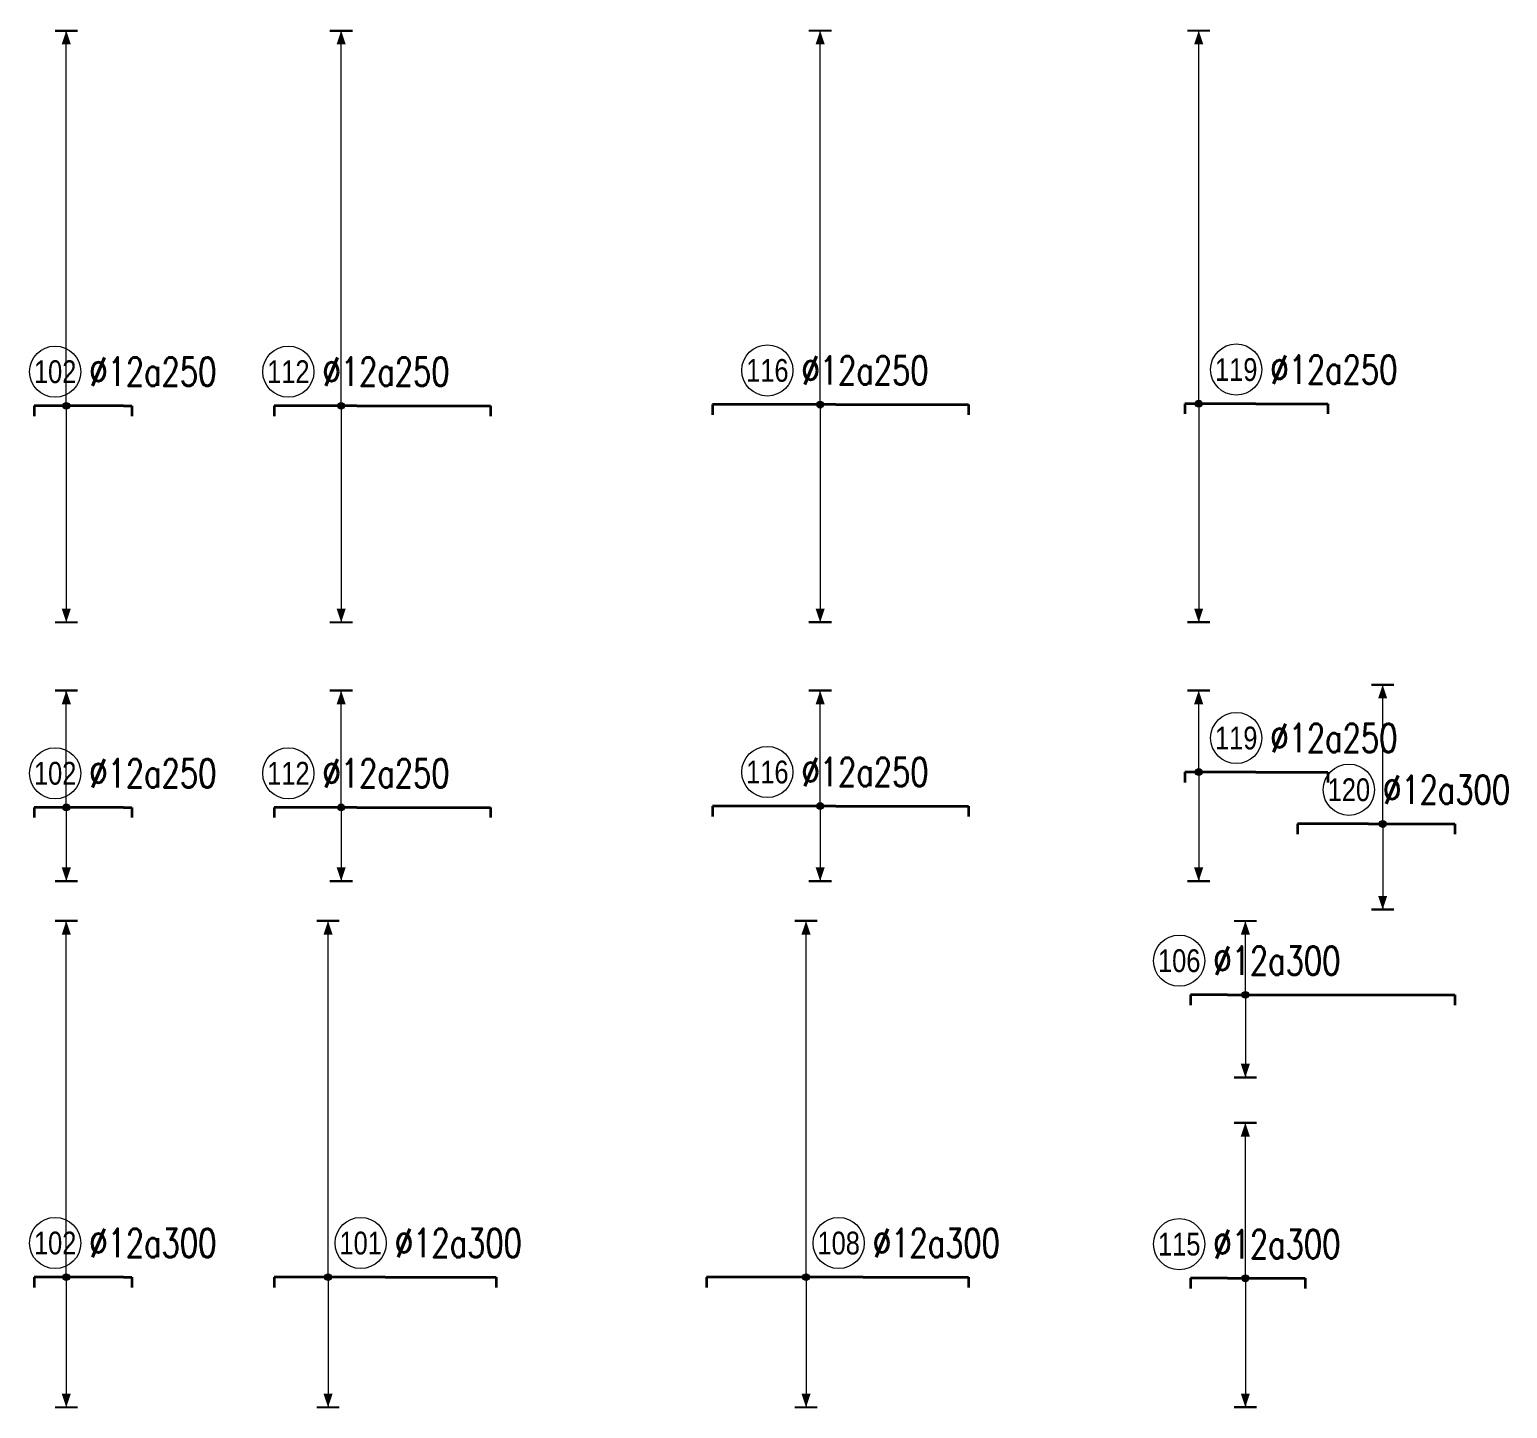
# Model space of a CAD drawing. Header units: millimetres. Extents: x -415354 to 883813, y -531490 to 486716.
# Drawn here: x 3350 to 29322, y -79820 to -55580 of the extents above; entities that cross this region are included whole.
import ezdxf
from ezdxf.enums import TextEntityAlignment as Align

# ---------------------------------------------------------------- set-up
doc = ezdxf.new("R2010")
doc.units = ezdxf.units.MM
doc.header["$MEASUREMENT"] = 0
for name, color, linetype, lineweight in [('NDC_S_DIM', 1, 'Continuous', 15), ('NDC_S_REBAR', 4, 'Continuous', 35), ('NDC_S_VN TEXT', 7, 'Continuous', 20)]:
    doc.layers.add(name, color=color, linetype=linetype, lineweight=lineweight)
doc.styles.add('ARIAL', font='arial.ttf', dxfattribs={"width": 0.8})
doc.styles.add('NDC_EN TXT', font='romans.shx', dxfattribs={"width": 0.8})

# ---------------------------------------------------------------- blocks, each defined once
blk = doc.blocks.new('*U111')
h = blk.add_hatch(color=6)
edge = h.paths.add_edge_path()
edge.add_arc((-5.03, 0), 0.3, 0, 360)
at = {"layer": 'NDC_S_DIM', "color": 8}
for q in [(-5.03, 31.31), (-5.03, -11.44)]:
    blk.add_line((-5.03, 0), q, dxfattribs=at)
for points in [[(-6.03, 31.31, 0.2, 0.2, 0), (-4.03, 31.31, 0, 0, 0)], [(-6.03, -11.44, 0.2, 0.2, 0), (-4.03, -11.44, 0, 0, 0)]]:
    blk.add_lwpolyline(points, format="xyseb", dxfattribs=at)
at = {"layer": 'NDC_S_DIM'}
blk.add_circle((-2.16, 3), 2.25, dxfattribs=at)
at = {"layer": 'NDC_S_DIM', "color": 6}
blk.add_circle((-5.03, 0), 0.3, dxfattribs=at)
at = {"layer": 'NDC_S_DIM', "color": 8}
for points in [[(-5.43, 30.11), (-5.03, 31.31), (-4.63, 30.11)], [(-5.43, -10.24), (-5.03, -11.44), (-4.63, -10.24)]]:
    blk.add_solid(points, dxfattribs=at)
at = {"layer": 'NDC_S_REBAR'}
for p, q in [((0, 0), (-9.76, 0)), ((-9.76, 0), (-9.76, -0.9)), ((0, 0), (9.74, 0)), ((9.74, 0), (9.74, -0.9)), ((-9.76, -0.9), (-9.76, -0.9)), ((9.74, -0.9), (9.74, -0.9))]:
    blk.add_line(p, q, dxfattribs=at)
at = {"layer": 'NDC_S_VN TEXT', "style": 'ARIAL', "width": 0.8}
blk.add_attdef('KHT', text='', height=2, dxfattribs=at).set_placement((-2.16, 3), align=Align.MIDDLE_CENTER)
at = {"layer": 'NDC_S_VN TEXT', "color": 3, "style": 'NDC_EN TXT', "width": 0.75}
blk.add_attdef('DKT', (0.84, 1.75), '', height=2.5, dxfattribs=at)
blk = doc.blocks.new('*U112')
h = blk.add_hatch(color=6)
edge = h.paths.add_edge_path()
edge.add_arc((-5.03, 0), 0.3, 0, 360)
at = {"layer": 'NDC_S_DIM', "color": 8}
for q in [(-5.03, 31.31), (-5.03, -11.44)]:
    blk.add_line((-5.03, 0), q, dxfattribs=at)
for points in [[(-6.03, 31.31, 0.2, 0.2, 0), (-4.03, 31.31, 0, 0, 0)], [(-6.03, -11.44, 0.2, 0.2, 0), (-4.03, -11.44, 0, 0, 0)]]:
    blk.add_lwpolyline(points, format="xyseb", dxfattribs=at)
at = {"layer": 'NDC_S_DIM'}
blk.add_circle((-2.16, 3), 2.25, dxfattribs=at)
at = {"layer": 'NDC_S_DIM', "color": 6}
blk.add_circle((-5.03, 0), 0.3, dxfattribs=at)
at = {"layer": 'NDC_S_DIM', "color": 8}
for points in [[(-5.43, 30.11), (-5.03, 31.31), (-4.63, 30.11)], [(-5.43, -10.24), (-5.03, -11.44), (-4.63, -10.24)]]:
    blk.add_solid(points, dxfattribs=at)
at = {"layer": 'NDC_S_REBAR'}
for p, q in [((0, 0), (-13.76, 0)), ((-13.76, 0), (-13.76, -0.9)), ((0, 0), (9.24, 0)), ((9.24, 0), (9.24, -0.9)), ((-13.76, -0.9), (-13.76, -0.9)), ((9.24, -0.9), (9.24, -0.9))]:
    blk.add_line(p, q, dxfattribs=at)
at = {"layer": 'NDC_S_VN TEXT', "style": 'ARIAL', "width": 0.8}
blk.add_attdef('KHT', text='', height=2, dxfattribs=at).set_placement((-2.16, 3), align=Align.MIDDLE_CENTER)
at = {"layer": 'NDC_S_VN TEXT', "color": 3, "style": 'NDC_EN TXT', "width": 0.75}
blk.add_attdef('DKT', (0.84, 1.75), '', height=2.5, dxfattribs=at)
blk = doc.blocks.new('*U230')
h = blk.add_hatch(color=6)
edge = h.paths.add_edge_path()
edge.add_arc((-5.03, 0), 0.3, 0, 360)
at = {"layer": 'NDC_S_DIM', "color": 8}
for q in [(-5.03, 32.97), (-5.03, -19.03)]:
    blk.add_line((-5.03, 0), q, dxfattribs=at)
for points in [[(-6.03, 32.97, 0.2, 0.2, 0), (-4.03, 32.97, 0, 0, 0)], [(-6.03, -19.03, 0.2, 0.2, 0), (-4.03, -19.03, 0, 0, 0)]]:
    blk.add_lwpolyline(points, format="xyseb", dxfattribs=at)
at = {"layer": 'NDC_S_DIM'}
blk.add_circle((-6.01, 3), 2.25, dxfattribs=at)
at = {"layer": 'NDC_S_DIM', "color": 6}
blk.add_circle((-5.03, 0), 0.3, dxfattribs=at)
at = {"layer": 'NDC_S_DIM', "color": 8}
for points in [[(-5.43, 31.77), (-5.03, 32.97), (-4.63, 31.77)], [(-5.43, -17.83), (-5.03, -19.03), (-4.63, -17.83)]]:
    blk.add_solid(points, dxfattribs=at)
at = {"layer": 'NDC_S_REBAR'}
for p, q in [((0, 0), (-7.86, 0)), ((-7.86, 0), (-7.86, -0.9)), ((0, 0), (0.74, 0)), ((0.74, 0), (0.74, -0.9)), ((-7.86, -0.9), (-7.86, -0.9)), ((0.74, -0.9), (0.74, -0.9))]:
    blk.add_line(p, q, dxfattribs=at)
at = {"layer": 'NDC_S_VN TEXT', "style": 'ARIAL', "width": 0.8}
blk.add_attdef('KHT', text='', height=2, dxfattribs=at).set_placement((-6.01, 3), align=Align.MIDDLE_CENTER)
at = {"layer": 'NDC_S_VN TEXT', "color": 3, "style": 'NDC_EN TXT', "width": 0.75}
blk.add_attdef('DKT', (-3.01, 1.75), '', height=2.5, dxfattribs=at)
blk = doc.blocks.new('*U229')
h = blk.add_hatch(color=6)
edge = h.paths.add_edge_path()
edge.add_arc((-1.37, 0), 0.3, 0, 360)
at = {"layer": 'NDC_S_DIM', "color": 8}
for q in [(-1.37, 32.97), (-1.37, -19.03)]:
    blk.add_line((-1.37, 0), q, dxfattribs=at)
for points in [[(-2.37, 32.97, 0.2, 0.2, 0), (-0.37, 32.97, 0, 0, 0)], [(-2.37, -19.03, 0.2, 0.2, 0), (-0.37, -19.03, 0, 0, 0)]]:
    blk.add_lwpolyline(points, format="xyseb", dxfattribs=at)
at = {"layer": 'NDC_S_DIM'}
blk.add_circle((-6.01, 3), 2.25, dxfattribs=at)
at = {"layer": 'NDC_S_DIM', "color": 6}
blk.add_circle((-1.37, 0), 0.3, dxfattribs=at)
at = {"layer": 'NDC_S_DIM', "color": 8}
for points in [[(-1.77, 31.77), (-1.37, 32.97), (-0.97, 31.77)], [(-1.77, -17.83), (-1.37, -19.03), (-0.97, -17.83)]]:
    blk.add_solid(points, dxfattribs=at)
at = {"layer": 'NDC_S_REBAR'}
for p, q in [((0, 0), (-7.25, 0)), ((-7.25, 0), (-7.25, -0.9)), ((0, 0), (11.75, 0)), ((11.75, 0), (11.75, -0.9)), ((-7.25, -0.9), (-7.25, -0.9)), ((11.75, -0.9), (11.75, -0.9))]:
    blk.add_line(p, q, dxfattribs=at)
at = {"layer": 'NDC_S_VN TEXT', "style": 'ARIAL', "width": 0.8}
blk.add_attdef('KHT', text='', height=2, dxfattribs=at).set_placement((-6.01, 3), align=Align.MIDDLE_CENTER)
at = {"layer": 'NDC_S_VN TEXT', "color": 3, "style": 'NDC_EN TXT', "width": 0.75}
blk.add_attdef('DKT', (-3.01, 1.75), '', height=2.5, dxfattribs=at)
blk = doc.blocks.new('*U228')
h = blk.add_hatch(color=6)
edge = h.paths.add_edge_path()
edge.add_arc((-1.37, 0), 0.3, 0, 360)
at = {"layer": 'NDC_S_DIM', "color": 8}
for q in [(-1.37, 32.86), (-1.37, -19.14)]:
    blk.add_line((-1.37, 0), q, dxfattribs=at)
for points in [[(-2.37, 32.86, 0.2, 0.2, 0), (-0.37, 32.86, 0, 0, 0)], [(-2.37, -19.14, 0.2, 0.2, 0), (-0.37, -19.14, 0, 0, 0)]]:
    blk.add_lwpolyline(points, format="xyseb", dxfattribs=at)
at = {"layer": 'NDC_S_DIM'}
blk.add_circle((-6.01, 3), 2.25, dxfattribs=at)
at = {"layer": 'NDC_S_DIM', "color": 6}
blk.add_circle((-1.37, 0), 0.3, dxfattribs=at)
at = {"layer": 'NDC_S_DIM', "color": 8}
for points in [[(-1.77, 31.66), (-1.37, 32.86), (-0.97, 31.66)], [(-1.77, -17.94), (-1.37, -19.14), (-0.97, -17.94)]]:
    blk.add_solid(points, dxfattribs=at)
at = {"layer": 'NDC_S_REBAR'}
for p, q in [((0, 0), (-10.84, 0)), ((-10.84, 0), (-10.84, -0.9)), ((0, 0), (11.66, 0)), ((11.66, 0), (11.66, -0.9)), ((-10.84, -0.9), (-10.84, -0.9)), ((11.66, -0.9), (11.66, -0.9))]:
    blk.add_line(p, q, dxfattribs=at)
at = {"layer": 'NDC_S_VN TEXT', "style": 'ARIAL', "width": 0.8}
blk.add_attdef('KHT', text='', height=2, dxfattribs=at).set_placement((-6.01, 3), align=Align.MIDDLE_CENTER)
at = {"layer": 'NDC_S_VN TEXT', "color": 3, "style": 'NDC_EN TXT', "width": 0.75}
blk.add_attdef('DKT', (-3.01, 1.75), '', height=2.5, dxfattribs=at)
blk = doc.blocks.new('*U227')
h = blk.add_hatch(color=6)
edge = h.paths.add_edge_path()
edge.add_arc((-5.03, 0), 0.3, 0, 360)
at = {"layer": 'NDC_S_DIM', "color": 8}
for q in [(-5.03, 32.79), (-5.03, -19.21)]:
    blk.add_line((-5.03, 0), q, dxfattribs=at)
for points in [[(-6.03, 32.79, 0.2, 0.2, 0), (-4.03, 32.79, 0, 0, 0)], [(-6.03, -19.21, 0.2, 0.2, 0), (-4.03, -19.21, 0, 0, 0)]]:
    blk.add_lwpolyline(points, format="xyseb", dxfattribs=at)
at = {"layer": 'NDC_S_DIM'}
blk.add_circle((-1.73, 3), 2.25, dxfattribs=at)
at = {"layer": 'NDC_S_DIM', "color": 6}
blk.add_circle((-5.03, 0), 0.3, dxfattribs=at)
at = {"layer": 'NDC_S_DIM', "color": 8}
for points in [[(-5.43, 31.59), (-5.03, 32.79), (-4.63, 31.59)], [(-5.43, -18.01), (-5.03, -19.21), (-4.63, -18.01)]]:
    blk.add_solid(points, dxfattribs=at)
at = {"layer": 'NDC_S_REBAR'}
for p, q in [((0, 0), (-6.26, 0)), ((-6.26, 0), (-6.26, -0.9)), ((0, 0), (6.32, 0)), ((6.32, 0), (6.32, -0.9)), ((-6.26, -0.9), (-6.26, -0.9)), ((6.32, -0.9), (6.32, -0.9))]:
    blk.add_line(p, q, dxfattribs=at)
at = {"layer": 'NDC_S_VN TEXT', "style": 'ARIAL', "width": 0.8}
blk.add_attdef('KHT', text='', height=2, dxfattribs=at).set_placement((-1.73, 3), align=Align.MIDDLE_CENTER)
at = {"layer": 'NDC_S_VN TEXT', "color": 3, "style": 'NDC_EN TXT', "width": 0.75}
blk.add_attdef('DKT', (1.27, 1.75), '', height=2.5, dxfattribs=at)
blk = doc.blocks.new('*U231')
h = blk.add_hatch(color=6)
edge = h.paths.add_edge_path()
edge.add_arc((-5.03, 0), 0.3, 0, 360)
at = {"layer": 'NDC_S_DIM', "color": 8}
for q in [(-5.03, 10.27), (-5.03, -6.48)]:
    blk.add_line((-5.03, 0), q, dxfattribs=at)
for points in [[(-6.03, 10.27, 0.2, 0.2, 0), (-4.03, 10.27, 0, 0, 0)], [(-6.03, -6.48, 0.2, 0.2, 0), (-4.03, -6.48, 0, 0, 0)]]:
    blk.add_lwpolyline(points, format="xyseb", dxfattribs=at)
at = {"layer": 'NDC_S_DIM'}
blk.add_circle((-6.01, 3), 2.25, dxfattribs=at)
at = {"layer": 'NDC_S_DIM', "color": 6}
blk.add_circle((-5.03, 0), 0.3, dxfattribs=at)
at = {"layer": 'NDC_S_DIM', "color": 8}
for points in [[(-5.43, 9.07), (-5.03, 10.27), (-4.63, 9.07)], [(-5.43, -5.28), (-5.03, -6.48), (-4.63, -5.28)]]:
    blk.add_solid(points, dxfattribs=at)
at = {"layer": 'NDC_S_REBAR'}
for p, q in [((0, 0), (-7.86, 0)), ((-7.86, 0), (-7.86, -0.9)), ((0, 0), (0.74, 0)), ((0.74, 0), (0.74, -0.9)), ((-7.86, -0.9), (-7.86, -0.9)), ((0.74, -0.9), (0.74, -0.9))]:
    blk.add_line(p, q, dxfattribs=at)
at = {"layer": 'NDC_S_VN TEXT', "style": 'ARIAL', "width": 0.8}
blk.add_attdef('KHT', text='', height=2, dxfattribs=at).set_placement((-6.01, 3), align=Align.MIDDLE_CENTER)
at = {"layer": 'NDC_S_VN TEXT', "color": 3, "style": 'NDC_EN TXT', "width": 0.75}
blk.add_attdef('DKT', (-3.01, 1.75), '', height=2.5, dxfattribs=at)
blk = doc.blocks.new('*U232')
h = blk.add_hatch(color=6)
edge = h.paths.add_edge_path()
edge.add_arc((-1.37, 0), 0.3, 0, 360)
at = {"layer": 'NDC_S_DIM', "color": 8}
for q in [(-1.37, 10.27), (-1.37, -6.48)]:
    blk.add_line((-1.37, 0), q, dxfattribs=at)
for points in [[(-2.37, 10.27, 0.2, 0.2, 0), (-0.37, 10.27, 0, 0, 0)], [(-2.37, -6.48, 0.2, 0.2, 0), (-0.37, -6.48, 0, 0, 0)]]:
    blk.add_lwpolyline(points, format="xyseb", dxfattribs=at)
at = {"layer": 'NDC_S_DIM'}
blk.add_circle((-6.01, 3), 2.25, dxfattribs=at)
at = {"layer": 'NDC_S_DIM', "color": 6}
blk.add_circle((-1.37, 0), 0.3, dxfattribs=at)
at = {"layer": 'NDC_S_DIM', "color": 8}
for points in [[(-1.77, 9.07), (-1.37, 10.27), (-0.97, 9.07)], [(-1.77, -5.28), (-1.37, -6.48), (-0.97, -5.28)]]:
    blk.add_solid(points, dxfattribs=at)
at = {"layer": 'NDC_S_REBAR'}
for p, q in [((0, 0), (-7.25, 0)), ((-7.25, 0), (-7.25, -0.9)), ((0, 0), (11.75, 0)), ((11.75, 0), (11.75, -0.9)), ((-7.25, -0.9), (-7.25, -0.9)), ((11.75, -0.9), (11.75, -0.9))]:
    blk.add_line(p, q, dxfattribs=at)
at = {"layer": 'NDC_S_VN TEXT', "style": 'ARIAL', "width": 0.8}
blk.add_attdef('KHT', text='', height=2, dxfattribs=at).set_placement((-6.01, 3), align=Align.MIDDLE_CENTER)
at = {"layer": 'NDC_S_VN TEXT', "color": 3, "style": 'NDC_EN TXT', "width": 0.75}
blk.add_attdef('DKT', (-3.01, 1.75), '', height=2.5, dxfattribs=at)
blk = doc.blocks.new('*U255')
h = blk.add_hatch(color=6)
edge = h.paths.add_edge_path()
edge.add_arc((1.57, 0), 0.3, 0, 360)
at = {"layer": 'NDC_S_DIM', "color": 8}
for q in [(1.57, 13.66), (1.57, -11.34)]:
    blk.add_line((1.57, 0), q, dxfattribs=at)
for points in [[(0.57, 13.66, 0.2, 0.2, 0), (2.57, 13.66, 0, 0, 0)], [(0.57, -11.34, 0.2, 0.2, 0), (2.57, -11.34, 0, 0, 0)]]:
    blk.add_lwpolyline(points, format="xyseb", dxfattribs=at)
at = {"layer": 'NDC_S_DIM'}
blk.add_circle((-4.24, 3), 2.25, dxfattribs=at)
at = {"layer": 'NDC_S_DIM', "color": 6}
blk.add_circle((1.57, 0), 0.3, dxfattribs=at)
at = {"layer": 'NDC_S_DIM', "color": 8}
for points in [[(1.17, 12.46), (1.57, 13.66), (1.97, 12.46)], [(1.17, -10.14), (1.57, -11.34), (1.97, -10.14)]]:
    blk.add_solid(points, dxfattribs=at)
at = {"layer": 'NDC_S_REBAR'}
for p, q in [((0, 0), (-3.26, 0)), ((-3.26, 0), (-3.26, -0.9)), ((0, 0), (6.84, 0)), ((6.84, 0), (6.84, -0.9)), ((-3.26, -0.9), (-3.26, -0.9)), ((6.84, -0.9), (6.84, -0.9))]:
    blk.add_line(p, q, dxfattribs=at)
at = {"layer": 'NDC_S_VN TEXT', "style": 'ARIAL', "width": 0.8}
blk.add_attdef('KHT', text='', height=2, dxfattribs=at).set_placement((-4.24, 3), align=Align.MIDDLE_CENTER)
at = {"layer": 'NDC_S_VN TEXT', "color": 3, "style": 'NDC_EN TXT', "width": 0.75}
blk.add_attdef('DKT', (-1.24, 1.75), '', height=2.5, dxfattribs=at)
blk = doc.blocks.new('*U993')
h = blk.add_hatch(color=6)
edge = h.paths.add_edge_path()
edge.add_arc((-5.03, 0), 0.3, 0, 360)
at = {"layer": 'NDC_S_DIM', "color": 8}
for q in [(-5.03, 31.31), (-5.03, -11.44)]:
    blk.add_line((-5.03, 0), q, dxfattribs=at)
for points in [[(-6.03, 31.31, 0.2, 0.2, 0), (-4.03, 31.31, 0, 0, 0)], [(-6.03, -11.44, 0.2, 0.2, 0), (-4.03, -11.44, 0, 0, 0)]]:
    blk.add_lwpolyline(points, format="xyseb", dxfattribs=at)
at = {"layer": 'NDC_S_DIM'}
blk.add_circle((-6.01, 3), 2.25, dxfattribs=at)
at = {"layer": 'NDC_S_DIM', "color": 6}
blk.add_circle((-5.03, 0), 0.3, dxfattribs=at)
at = {"layer": 'NDC_S_DIM', "color": 8}
for points in [[(-5.43, 30.11), (-5.03, 31.31), (-4.63, 30.11)], [(-5.43, -10.24), (-5.03, -11.44), (-4.63, -10.24)]]:
    blk.add_solid(points, dxfattribs=at)
at = {"layer": 'NDC_S_REBAR'}
for p, q in [((0, 0), (-7.86, 0)), ((-7.86, 0), (-7.86, -0.9)), ((0, 0), (0.74, 0)), ((0.74, 0), (0.74, -0.9)), ((-7.86, -0.9), (-7.86, -0.9)), ((0.74, -0.9), (0.74, -0.9))]:
    blk.add_line(p, q, dxfattribs=at)
at = {"layer": 'NDC_S_VN TEXT', "style": 'ARIAL', "width": 0.8}
blk.add_attdef('KHT', text='', height=2, dxfattribs=at).set_placement((-6.01, 3), align=Align.MIDDLE_CENTER)
at = {"layer": 'NDC_S_VN TEXT', "color": 3, "style": 'NDC_EN TXT', "width": 0.75}
blk.add_attdef('DKT', (-3.01, 1.75), '', height=2.5, dxfattribs=at)
blk = doc.blocks.new('*U995')
h = blk.add_hatch(color=6)
edge = h.paths.add_edge_path()
edge.add_arc((-1.37, 0), 0.3, 0, 360)
at = {"layer": 'NDC_S_DIM', "color": 8}
for q in [(-1.37, 10.16), (-1.37, -6.59)]:
    blk.add_line((-1.37, 0), q, dxfattribs=at)
for points in [[(-2.37, 10.16, 0.2, 0.2, 0), (-0.37, 10.16, 0, 0, 0)], [(-2.37, -6.59, 0.2, 0.2, 0), (-0.37, -6.59, 0, 0, 0)]]:
    blk.add_lwpolyline(points, format="xyseb", dxfattribs=at)
at = {"layer": 'NDC_S_DIM'}
blk.add_circle((-6.01, 3), 2.25, dxfattribs=at)
at = {"layer": 'NDC_S_DIM', "color": 6}
blk.add_circle((-1.37, 0), 0.3, dxfattribs=at)
at = {"layer": 'NDC_S_DIM', "color": 8}
for points in [[(-1.77, 8.96), (-1.37, 10.16), (-0.97, 8.96)], [(-1.77, -5.39), (-1.37, -6.59), (-0.97, -5.39)]]:
    blk.add_solid(points, dxfattribs=at)
at = {"layer": 'NDC_S_REBAR'}
for p, q in [((0, 0), (-10.84, 0)), ((-10.84, 0), (-10.84, -0.9)), ((0, 0), (11.66, 0)), ((11.66, 0), (11.66, -0.9)), ((-10.84, -0.9), (-10.84, -0.9)), ((11.66, -0.9), (11.66, -0.9))]:
    blk.add_line(p, q, dxfattribs=at)
at = {"layer": 'NDC_S_VN TEXT', "style": 'ARIAL', "width": 0.8}
blk.add_attdef('KHT', text='', height=2, dxfattribs=at).set_placement((-6.01, 3), align=Align.MIDDLE_CENTER)
at = {"layer": 'NDC_S_VN TEXT', "color": 3, "style": 'NDC_EN TXT', "width": 0.75}
blk.add_attdef('DKT', (-3.01, 1.75), '', height=2.5, dxfattribs=at)
blk = doc.blocks.new('*U997')
h = blk.add_hatch(color=6)
edge = h.paths.add_edge_path()
edge.add_arc((-5.03, 0), 0.3, 0, 360)
at = {"layer": 'NDC_S_DIM', "color": 8}
for q in [(-5.03, 7.17), (-5.03, -9.58)]:
    blk.add_line((-5.03, 0), q, dxfattribs=at)
for points in [[(-6.03, 7.17, 0.2, 0.2, 0), (-4.03, 7.17, 0, 0, 0)], [(-6.03, -9.58, 0.2, 0.2, 0), (-4.03, -9.58, 0, 0, 0)]]:
    blk.add_lwpolyline(points, format="xyseb", dxfattribs=at)
at = {"layer": 'NDC_S_DIM'}
blk.add_circle((-1.73, 3), 2.25, dxfattribs=at)
at = {"layer": 'NDC_S_DIM', "color": 6}
blk.add_circle((-5.03, 0), 0.3, dxfattribs=at)
at = {"layer": 'NDC_S_DIM', "color": 8}
for points in [[(-5.43, 5.97), (-5.03, 7.17), (-4.63, 5.97)], [(-5.43, -8.38), (-5.03, -9.58), (-4.63, -8.38)]]:
    blk.add_solid(points, dxfattribs=at)
at = {"layer": 'NDC_S_REBAR'}
for p, q in [((0, 0), (-6.26, 0)), ((-6.26, 0), (-6.26, -0.9)), ((0, 0), (6.32, 0)), ((6.32, 0), (6.32, -0.9)), ((-6.26, -0.9), (-6.26, -0.9)), ((6.32, -0.9), (6.32, -0.9))]:
    blk.add_line(p, q, dxfattribs=at)
at = {"layer": 'NDC_S_VN TEXT', "style": 'ARIAL', "width": 0.8}
blk.add_attdef('KHT', text='', height=2, dxfattribs=at).set_placement((-1.73, 3), align=Align.MIDDLE_CENTER)
at = {"layer": 'NDC_S_VN TEXT', "color": 3, "style": 'NDC_EN TXT', "width": 0.75}
blk.add_attdef('DKT', (1.27, 1.75), '', height=2.5, dxfattribs=at)
blk = doc.blocks.new('*U1018')
h = blk.add_hatch(color=6)
edge = h.paths.add_edge_path()
edge.add_arc((1.57, 0), 0.3, 0, 360)
at = {"layer": 'NDC_S_DIM', "color": 8}
for q in [(1.57, 6.49), (1.57, -7.26)]:
    blk.add_line((1.57, 0), q, dxfattribs=at)
for points in [[(0.57, 6.49, 0.2, 0.2, 0), (2.57, 6.49, 0, 0, 0)], [(0.57, -7.26, 0.2, 0.2, 0), (2.57, -7.26, 0, 0, 0)]]:
    blk.add_lwpolyline(points, format="xyseb", dxfattribs=at)
at = {"layer": 'NDC_S_DIM'}
blk.add_circle((-4.24, 3), 2.25, dxfattribs=at)
at = {"layer": 'NDC_S_DIM', "color": 6}
blk.add_circle((1.57, 0), 0.3, dxfattribs=at)
at = {"layer": 'NDC_S_DIM', "color": 8}
for points in [[(1.17, 5.29), (1.57, 6.49), (1.97, 5.29)], [(1.17, -6.06), (1.57, -7.26), (1.97, -6.06)]]:
    blk.add_solid(points, dxfattribs=at)
at = {"layer": 'NDC_S_REBAR'}
for p, q in [((0, 0), (-3.26, 0)), ((-3.26, 0), (-3.26, -0.9)), ((0, 0), (19.99, 0)), ((19.99, 0), (19.99, -0.9)), ((-3.26, -0.9), (-3.26, -0.9)), ((19.99, -0.9), (19.99, -0.9))]:
    blk.add_line(p, q, dxfattribs=at)
at = {"layer": 'NDC_S_VN TEXT', "style": 'ARIAL', "width": 0.8}
blk.add_attdef('KHT', text='', height=2, dxfattribs=at).set_placement((-4.24, 3), align=Align.MIDDLE_CENTER)
at = {"layer": 'NDC_S_VN TEXT', "color": 3, "style": 'NDC_EN TXT', "width": 0.75}
blk.add_attdef('DKT', (-1.24, 1.75), '', height=2.5, dxfattribs=at)
blk = doc.blocks.new('*U1019')
h = blk.add_hatch(color=6)
edge = h.paths.add_edge_path()
edge.add_arc((1.24, 0), 0.3, 0, 360)
at = {"layer": 'NDC_S_DIM', "color": 8}
for q in [(1.24, 12.22), (1.24, -7.53)]:
    blk.add_line((1.24, 0), q, dxfattribs=at)
for points in [[(0.24, 12.22, 0.2, 0.2, 0), (2.24, 12.22, 0, 0, 0)], [(0.24, -7.53, 0.2, 0.2, 0), (2.24, -7.53, 0, 0, 0)]]:
    blk.add_lwpolyline(points, format="xyseb", dxfattribs=at)
at = {"layer": 'NDC_S_DIM'}
blk.add_circle((-1.73, 3), 2.25, dxfattribs=at)
at = {"layer": 'NDC_S_DIM', "color": 6}
blk.add_circle((1.24, 0), 0.3, dxfattribs=at)
at = {"layer": 'NDC_S_DIM', "color": 8}
for points in [[(0.84, 11.02), (1.24, 12.22), (1.64, 11.02)], [(0.84, -6.33), (1.24, -7.53), (1.64, -6.33)]]:
    blk.add_solid(points, dxfattribs=at)
at = {"layer": 'NDC_S_REBAR'}
for p, q in [((0, 0), (-6.26, 0)), ((-6.26, 0), (-6.26, -0.9)), ((0, 0), (7.59, 0)), ((7.59, 0), (7.59, -0.9)), ((-6.26, -0.9), (-6.26, -0.9)), ((7.59, -0.9), (7.59, -0.9))]:
    blk.add_line(p, q, dxfattribs=at)
at = {"layer": 'NDC_S_VN TEXT', "style": 'ARIAL', "width": 0.8}
blk.add_attdef('KHT', text='', height=2, dxfattribs=at).set_placement((-1.73, 3), align=Align.MIDDLE_CENTER)
at = {"layer": 'NDC_S_VN TEXT', "color": 3, "style": 'NDC_EN TXT', "width": 0.75}
blk.add_attdef('DKT', (1.27, 1.75), '', height=2.5, dxfattribs=at)

msp = doc.modelspace()

# ---------------------------------------------------------------- block references
at = {"xscale": 200, "yscale": 200, "zscale": 200}
for name, p, values in [('*U230', (5001.9, -62194.5), {'KHT': '102', 'DKT': '%%C12a250'}), ('*U229', (9100, -62194.5), {'KHT': '112', 'DKT': '%%C12a250'}), ('*U228', (17517.9, -62172.1), {'KHT': '116', 'DKT': '%%C12a250'}), ('*U227', (24901.9, -62157.2), {'KHT': '119', 'DKT': '%%c12a250'}), ('*U231', (5001.9, -69254.1), {'KHT': '102', 'DKT': '%%C12a250'}), ('*U232', (9100, -69254.1), {'KHT': '112', 'DKT': '%%c12a250'}), ('*U995', (17517.9, -69231.8), {'KHT': '116', 'DKT': '%%c12a250'}), ('*U997', (24901.9, -68633.7), {'KHT': '119', 'DKT': '%%c12a250'}), ('*U1019', (26881.9, -69543.5), {'KHT': '120', 'DKT': '%%c12a300'}), ('*U993', (5001.9, -77512.2), {'KHT': '102', 'DKT': '%%C12a300'}), ('*U111', (9601.3, -77512.2), {'KHT': '101', 'DKT': '%%c12a300'}), ('*U112', (18001.3, -77512.2), {'KHT': '108', 'DKT': '%%c12a300'}), ('*U1018', (24401.9, -72548.9), {'KHT': '106', 'DKT': '%%c12a300'}), ('*U255', (24401.9, -77531.4), {'KHT': '115', 'DKT': '%%c12a300'})]:
    msp.add_blockref(name, p, dxfattribs=at).add_auto_attribs(values)

doc.saveas('drawing.dxf')
